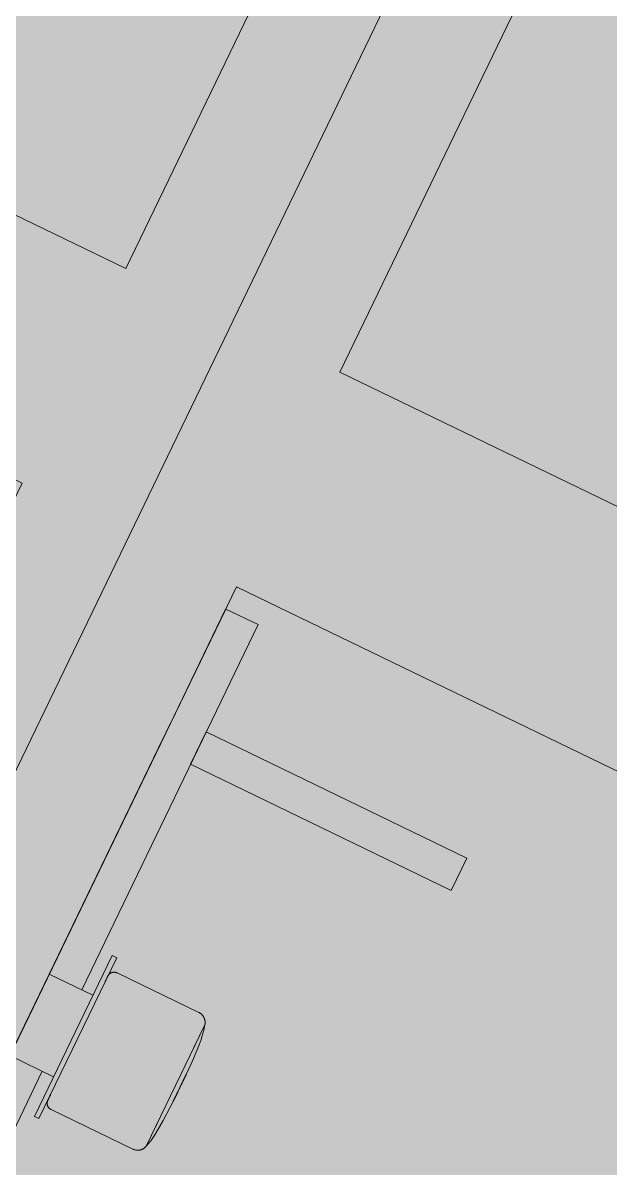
# Model space of a CAD drawing. Header units: metres. Extents: x -466 to 1322, y -1072 to 50.
# Drawn here: x 833.795 to 834.288, y -205.705 to -204.743 of the extents above; entities that cross this region are included whole.
import ezdxf

# ---------------------------------------------------------------- set-up
doc = ezdxf.new("R2010")
doc.units = ezdxf.units.M
doc.linetypes.add('CENTER2', pattern=[28.575, 19.05, -3.175, 3.175, -3.175])
for name, color, linetype, lineweight in [('A - Hatch muros', 4, 'Continuous', 0), ('A-EJES', 61, 'CENTER2', 0), ('A-MUEBLES', 5, 'Continuous', 0), ('A-MURO INT', 4, 'Continuous', 0)]:
    doc.layers.add(name, color=color, linetype=linetype, lineweight=lineweight)
doc.layers.add('Hatch Interior', color=7, linetype='Continuous', lineweight=0, true_color=0xaf6350)

msp = doc.modelspace()

# ---------------------------------------------------------------- hatches: boundary and pattern name
at = {"layer": 'A - Hatch muros'}
h = msp.add_hatch(color=256, dxfattribs=at)
h.dxf.hatch_style = 1
h.paths.add_polyline_path([(840.79086, -209.95632), (841.00849, -209.50617), (839.56817, -208.80941), (839.65522, -208.62935), (842.17591, -209.84842), (843.30758, -207.50762), (840.78672, -206.2889), (840.87377, -206.10884), (843.57469, -207.41461), (841.18078, -212.3663), (841.63093, -212.58392), (841.54388, -212.76399), (841.09616, -212.54132), (840.79148, -213.17153), (839.34856, -212.48016), (839.43561, -212.3001), (840.69604, -212.90946), (841.34892, -211.559), (840.26856, -211.03669), (840.39913, -210.7666), (840.57919, -210.85365), (840.53567, -210.94368), (841.43597, -211.37894), (842.08886, -210.02848), (841.18855, -209.59322), (840.97093, -210.04338)])
h.paths.add_polyline_path([(844.87203, -214.15085), (845.32219, -214.36848), (847.19379, -210.49716), (847.37385, -210.58421), (845.4152, -214.63559), (844.78498, -214.33091)])
h.paths.add_polyline_path([(852.64544, -210.13381), (852.91553, -210.26439), (852.82848, -210.44445), (852.55839, -210.31387)])
h.paths.add_polyline_path([(828.03631, -206.01154), (827.58616, -205.79391), (827.4991, -205.97398), (827.94926, -206.1916), (826.99169, -208.17228), (827.17175, -208.25933), (828.12932, -206.27866), (828.57947, -206.49628), (828.66652, -206.31622), (828.21637, -206.09859), (830.52323, -201.32697), (830.88335, -201.50107), (830.97041, -201.32101), (830.43022, -201.05986)], flags=17)
h.paths.add_polyline_path([(832.45079, -208.36789), (831.49322, -210.34856), (831.31316, -210.26151), (832.27073, -208.28084), (831.82057, -208.06321), (831.90762, -207.88315), (832.35778, -208.10078), (833.79413, -205.12977), (830.91315, -203.73694), (831.26135, -203.0167), (831.44141, -203.10375), (831.18026, -203.64393), (833.88118, -204.94971), (834.66464, -203.32915), (831.96372, -202.02338), (831.78962, -202.38351), (831.60956, -202.29645), (831.87071, -201.75627), (837.81273, -204.62897), (837.55158, -205.16915), (837.37152, -205.0821), (837.54562, -204.72198), (834.8447, -203.41621), (834.06124, -205.03676), (836.76216, -206.34253), (837.02331, -205.80234), (837.20337, -205.8894), (836.85517, -206.60964), (833.97378, -205.21766), (832.53784, -208.18783), (832.98799, -208.40546), (832.90094, -208.58552)])
h.paths.add_polyline_path([(836.22909, -209.97238), (836.14204, -210.15244), (836.5922, -210.37007), (835.63463, -212.35075), (835.81469, -212.4378), (836.46758, -211.08734), (837.18782, -211.43554), (837.27487, -211.25548), (836.55463, -210.90728), (837.94745, -208.0263), (838.6677, -208.3745), (838.75475, -208.19444), (838.0345, -207.84624), (839.16617, -205.50544), (839.88642, -205.85365), (839.97347, -205.67358), (839.25322, -205.32538), (839.34027, -205.14532), (839.16021, -205.05827), (839.07316, -205.23833), (838.71304, -205.06422), (838.62599, -205.24429), (838.98611, -205.41839), (836.67925, -210.19001)])
h.paths.add_polyline_path([(824.79686, -196.67029), (824.59387, -196.57215), (824.57344, -196.58737), (824.41309, -196.7069), (839.639, -204.06793), (839.59547, -204.15796), (839.77553, -204.24501), (839.81906, -204.15498), (848.28194, -208.2464), (848.06431, -208.69655), (848.24437, -208.7836), (848.54905, -208.15339)])
h.paths.add_polyline_path([(821.16501, -199.37536), (820.99888, -199.49815), (821.38884, -200.02069), (821.55587, -199.89786)])
at = {"layer": 'Hatch Interior', "transparency": 33554687}
h = msp.add_hatch(color=256, dxfattribs=at)
h.dxf.hatch_style = 1
h.paths.add_polyline_path([(812.59674, -195.91077), (820.81717, -189.78354), (825.53837, -196.1176), (824.79686, -196.67029), (848.36899, -208.06634), (845.31123, -214.389), (840.99092, -212.29961), (840.68616, -212.92978), (836.45476, -210.88409), (836.75944, -210.25388), (820.73869, -202.48348), (819.79106, -201.21263), (821.39458, -200.01693), (819.33279, -197.25079), (815.6446, -199.99984)])

# ---------------------------------------------------------------- linework, layer by layer
at = {"layer": 'A-EJES', "ltscale": 0.1}
msp.add_line((835.49492, -201.84195), (829.60431, -214.02636), dxfattribs=at)
at = {"layer": 'A-MUEBLES'}
for p, q in [((833.81695, -205.54205), (833.96517, -205.23547)), ((833.92155, -205.3257), (833.96508, -205.23567)), ((833.96517, -205.23547), (833.99238, -205.24862)), ((833.99238, -205.24862), (833.84416, -205.5552)), ((833.90849, -205.35271), (833.92155, -205.3257)), ((833.9357, -205.36586), (833.94886, -205.33865)), ((833.94886, -205.33865), (834.16787, -205.44453)), ((833.81695, -205.54205), (833.90849, -205.35271)), ((834.15471, -205.47174), (833.9357, -205.36586)), ((834.16787, -205.44453), (834.15471, -205.47174)), ((833.86967, -205.52644), (833.80438, -205.66148)), ((833.80828, -205.66337), (833.87357, -205.52833)), ((833.86855, -205.52874), (833.86967, -205.52644)), ((833.86967, -205.52644), (833.87357, -205.52833)), ((833.87357, -205.52833), (833.87246, -205.53063)), ((833.81695, -205.54205), (833.78387, -205.61047)), ((833.81695, -205.54205), (833.85356, -205.55975)), ((833.87392, -205.54101), (833.94257, -205.57419)), ((833.94772, -205.58454), (833.89839, -205.68657)), ((833.93843, -205.60375), (833.94772, -205.58454)), ((833.82048, -205.62817), (833.78387, -205.61047)), ((833.81108, -205.62363), (832.75536, -207.80733)), ((833.88708, -205.68896), (833.81844, -205.65577)), ((833.80438, -205.66148), (833.80549, -205.65918)), ((833.80828, -205.66337), (833.80438, -205.66148)), ((833.8094, -205.66107), (833.80828, -205.66337)), ((833.89839, -205.68657), (833.90768, -205.66736))]:
    msp.add_line(p, q, dxfattribs=at)
at = {"layer": 'A-MUEBLES', "flags": 128}
for points in [[(833.87392, -205.54101), (833.87371, -205.54091), (833.87349, -205.54082), (833.87327, -205.54074), (833.87305, -205.54067), (833.87282, -205.5406), (833.87259, -205.54055), (833.87236, -205.54051), (833.87213, -205.54047), (833.8719, -205.54045), (833.87166, -205.54043), (833.87143, -205.54042), (833.87119, -205.54042), (833.87096, -205.54044), (833.87072, -205.54046), (833.87049, -205.54049), (833.87026, -205.54053), (833.87003, -205.54058), (833.8698, -205.54063), (833.86957, -205.5407), (833.86935, -205.54078), (833.86913, -205.54086), (833.86892, -205.54096), (833.86871, -205.54106), (833.8685, -205.54117), (833.8683, -205.54129), (833.8681, -205.54141), (833.8679, -205.54155), (833.86772, -205.54169), (833.86754, -205.54184), (833.86736, -205.542), (833.86719, -205.54216), (833.86703, -205.54233), (833.86687, -205.54251), (833.86673, -205.54269), (833.86659, -205.54288), (833.86645, -205.54307), (833.86633, -205.54327), (833.86621, -205.54348), (833.8661, -205.54368)], [(833.86387, -205.5483), (833.86426, -205.54749), (833.86462, -205.54675), (833.86494, -205.54609), (833.86522, -205.54551), (833.86546, -205.54501), (833.86566, -205.5446), (833.86582, -205.54426), (833.86594, -205.54401), (833.86603, -205.54384), (833.86607, -205.54375)], [(833.86605, -205.54378), (833.86599, -205.54391), (833.86589, -205.54412), (833.86575, -205.54441), (833.86557, -205.54478)], [(833.94772, -205.58454), (833.94778, -205.58417), (833.94783, -205.58379), (833.94787, -205.58342), (833.94789, -205.58304), (833.9479, -205.58266), (833.94789, -205.58228), (833.94787, -205.58191), (833.94783, -205.58153), (833.94777, -205.58116), (833.9477, -205.58079), (833.94762, -205.58042), (833.94752, -205.58005), (833.94741, -205.57969), (833.94728, -205.57934), (833.94714, -205.57899), (833.94699, -205.57864), (833.94682, -205.5783), (833.94663, -205.57797), (833.94644, -205.57765), (833.94623, -205.57734), (833.94601, -205.57703), (833.94578, -205.57673), (833.94553, -205.57644), (833.94528, -205.57617), (833.94501, -205.5759), (833.94473, -205.57564), (833.94445, -205.5754), (833.94415, -205.57516), (833.94385, -205.57494), (833.94353, -205.57473), (833.94321, -205.57453), (833.94288, -205.57435), (833.94257, -205.57419)], [(833.94419, -205.59762), (833.94518, -205.59477), (833.94605, -205.59188), (833.94681, -205.58896), (833.94745, -205.58601), (833.94772, -205.58454)], [(833.93229, -205.62566), (833.93751, -205.61429), (833.94227, -205.60272), (833.94419, -205.59762)], [(833.93229, -205.62566), (833.93228, -205.62567), (833.93227, -205.62569), (833.93225, -205.62574), (833.93222, -205.62581), (833.93218, -205.62589), (833.93213, -205.62599), (833.93207, -205.62611), (833.932, -205.62625), (833.93193, -205.6264), (833.93184, -205.62658), (833.93175, -205.62677), (833.93165, -205.62697), (833.93154, -205.6272), (833.93143, -205.62744), (833.93131, -205.62769), (833.93117, -205.62796), (833.93104, -205.62825), (833.93089, -205.62855), (833.93074, -205.62886), (833.93058, -205.62919), (833.93042, -205.62953), (833.93025, -205.62988), (833.93007, -205.63025), (833.92989, -205.63062), (833.9297, -205.63101), (833.92951, -205.6314), (833.92931, -205.63181), (833.92911, -205.63223), (833.92891, -205.63265), (833.9287, -205.63308), (833.92849, -205.63352), (833.92827, -205.63396), (833.92806, -205.63441), (833.92784, -205.63486), (833.92762, -205.63532), (833.92739, -205.63578), (833.92717, -205.63624), (833.92695, -205.63671), (833.92672, -205.63717), (833.9265, -205.63764), (833.92627, -205.6381), (833.92605, -205.63857), (833.92582, -205.63903), (833.9256, -205.63949), (833.92538, -205.63994), (833.92516, -205.64039), (833.92495, -205.64084), (833.92474, -205.64128), (833.92453, -205.64171), (833.92432, -205.64214), (833.92412, -205.64256), (833.92392, -205.64297), (833.92372, -205.64337), (833.92353, -205.64377), (833.92335, -205.64415), (833.92317, -205.64452), (833.923, -205.64488), (833.92283, -205.64522), (833.92267, -205.64556), (833.92251, -205.64588), (833.92236, -205.64619), (833.92222, -205.64648), (833.92209, -205.64676), (833.92196, -205.64702), (833.92184, -205.64727), (833.92173, -205.6475), (833.92162, -205.64772), (833.92153, -205.64792), (833.92144, -205.6481), (833.92136, -205.64826), (833.92129, -205.64841), (833.92123, -205.64854), (833.92117, -205.64865), (833.92113, -205.64875), (833.92109, -205.64882), (833.92106, -205.64888), (833.92104, -205.64891), (833.92103, -205.64893)], [(833.92103, -205.64894), (833.92104, -205.64893), (833.92105, -205.6489), (833.92107, -205.64885), (833.92111, -205.64879), (833.92115, -205.6487), (833.92119, -205.6486), (833.92125, -205.64848), (833.92132, -205.64835), (833.92139, -205.64819), (833.92148, -205.64802), (833.92157, -205.64783), (833.92167, -205.64762), (833.92178, -205.6474), (833.92189, -205.64716), (833.92202, -205.6469), (833.92215, -205.64663), (833.92229, -205.64635), (833.92243, -205.64605), (833.92258, -205.64573), (833.92274, -205.64541), (833.9229, -205.64507), (833.92308, -205.64471), (833.92325, -205.64435), (833.92343, -205.64397), (833.92362, -205.64359), (833.92381, -205.64319), (833.92401, -205.64278), (833.92421, -205.64237), (833.92441, -205.64195), (833.92462, -205.64151), (833.92483, -205.64108), (833.92505, -205.64063), (833.92526, -205.64019), (833.92548, -205.63973), (833.9257, -205.63928), (833.92593, -205.63882), (833.92615, -205.63835), (833.92638, -205.63789), (833.9266, -205.63742), (833.92683, -205.63696), (833.92705, -205.63649), (833.92727, -205.63603), (833.9275, -205.63557), (833.92772, -205.63511), (833.92794, -205.63465), (833.92816, -205.6342), (833.92837, -205.63375), (833.92859, -205.63331), (833.9288, -205.63288), (833.929, -205.63245), (833.92921, -205.63203), (833.9294, -205.63162), (833.9296, -205.63122), (833.92979, -205.63083), (833.92997, -205.63045), (833.93015, -205.63008), (833.93033, -205.62972), (833.93049, -205.62937), (833.93066, -205.62904), (833.93081, -205.62871), (833.93096, -205.62841), (833.9311, -205.62811), (833.93124, -205.62783), (833.93136, -205.62757), (833.93148, -205.62732), (833.93159, -205.62709), (833.9317, -205.62688), (833.9318, -205.62668), (833.93188, -205.62649), (833.93196, -205.62633), (833.93203, -205.62618), (833.9321, -205.62605), (833.93215, -205.62594), (833.9322, -205.62585), (833.93223, -205.62577), (833.93226, -205.62572), (833.93228, -205.62568), (833.93229, -205.62566)], [(833.81612, -205.64706), (833.81596, -205.6474), (833.81584, -205.64765), (833.81576, -205.64782), (833.81571, -205.64791)], [(833.81573, -205.64788), (833.81579, -205.64775), (833.81589, -205.64755), (833.81603, -205.64726), (833.81621, -205.64688), (833.81643, -205.64643), (833.81669, -205.64589), (833.81699, -205.64528), (833.81732, -205.64458), (833.8177, -205.64381), (833.81811, -205.64296)], [(833.81561, -205.64813), (833.81552, -205.64835), (833.81544, -205.64857), (833.81537, -205.6488), (833.81531, -205.64902), (833.81525, -205.64925), (833.81521, -205.64948), (833.81517, -205.64972), (833.81515, -205.64995), (833.81513, -205.65018), (833.81512, -205.65042), (833.81512, -205.65065), (833.81514, -205.65089), (833.81516, -205.65112), (833.81519, -205.65136), (833.81523, -205.65159), (833.81528, -205.65182), (833.81533, -205.65205), (833.8154, -205.65227), (833.81548, -205.65249), (833.81556, -205.65271), (833.81566, -205.65293), (833.81576, -205.65314), (833.81587, -205.65335), (833.81599, -205.65355), (833.81611, -205.65375), (833.81625, -205.65394), (833.81639, -205.65413), (833.81654, -205.65431), (833.8167, -205.65448), (833.81686, -205.65465), (833.81703, -205.65482), (833.81721, -205.65497), (833.81739, -205.65512), (833.81758, -205.65526), (833.81777, -205.65539), (833.81797, -205.65552), (833.81818, -205.65563), (833.81838, -205.65574), (833.81844, -205.65577)], [(833.90646, -205.67568), (833.91276, -205.66487), (833.91862, -205.65382), (833.92103, -205.64894)], [(833.89839, -205.68657), (833.90035, -205.68427), (833.90222, -205.6819), (833.90399, -205.67946), (833.90567, -205.67695), (833.90646, -205.67568)], [(833.88708, -205.68896), (833.88743, -205.68911), (833.88778, -205.68926), (833.88813, -205.68939), (833.88849, -205.6895), (833.88885, -205.6896), (833.88922, -205.68969), (833.88959, -205.68976), (833.88997, -205.68982), (833.89034, -205.68986), (833.89072, -205.68989), (833.8911, -205.6899), (833.89147, -205.68989), (833.89185, -205.68987), (833.89223, -205.68984), (833.8926, -205.68979), (833.89297, -205.68973), (833.89334, -205.68965), (833.89371, -205.68956), (833.89407, -205.68945), (833.89443, -205.68933), (833.89478, -205.68919), (833.89513, -205.68904), (833.89547, -205.68888), (833.8958, -205.6887), (833.89613, -205.68851), (833.89644, -205.6883), (833.89675, -205.68809), (833.89705, -205.68786), (833.89735, -205.68762), (833.89763, -205.68737), (833.8979, -205.6871), (833.89816, -205.68683), (833.89839, -205.68657)]]:
    msp.add_lwpolyline(points, dxfattribs=at)
at = {"layer": 'A-MURO INT'}
for points in [[(836.85517, -206.60964), (833.97419, -205.21682), (832.53784, -208.18783), (832.98799, -208.40546), (832.90094, -208.58552), (832.45079, -208.36789), (831.49322, -210.34856), (831.31316, -210.26151), (832.27073, -208.28084), (831.82057, -208.06321), (831.90762, -207.88315), (832.35778, -208.10078), (833.79413, -205.12977), (830.91315, -203.73694), (831.26135, -203.0167), (831.44141, -203.10375), (831.18026, -203.64393), (833.88118, -204.94971), (834.66464, -203.32915), (831.96372, -202.02338), (831.78962, -202.38351), (831.60956, -202.29645), (831.87071, -201.75627), (837.81273, -204.62897)], [(837.54562, -204.72198), (834.8447, -203.41621), (834.06124, -205.03676), (836.76216, -206.34253)]]:
    msp.add_lwpolyline(points, dxfattribs=at)

doc.saveas('drawing.dxf')
